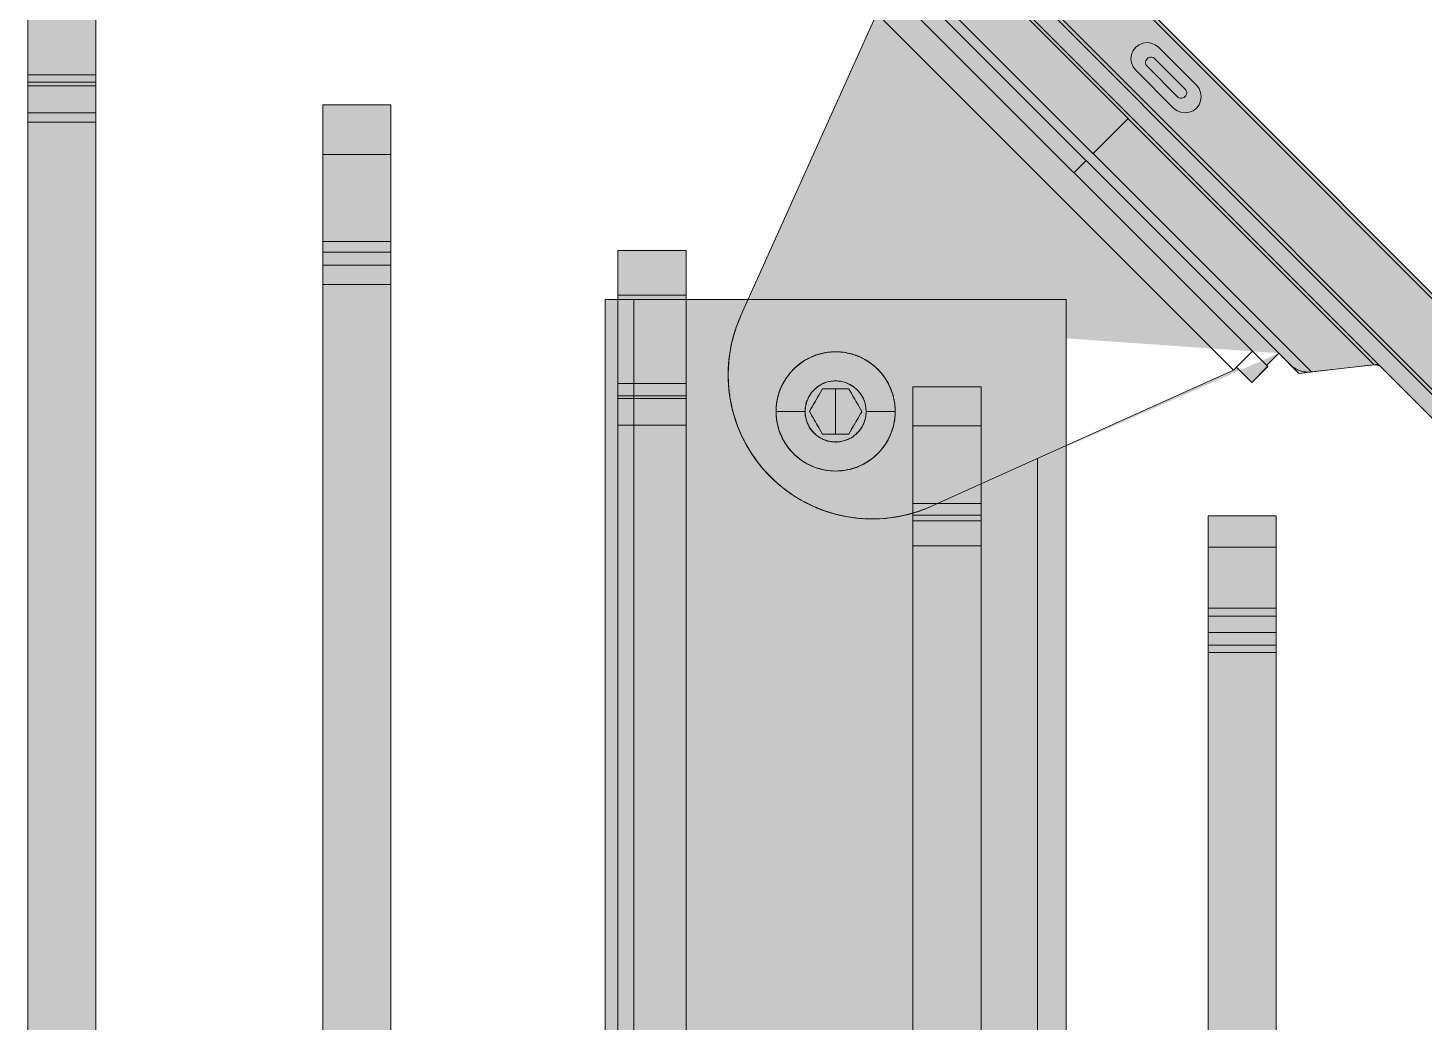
# Model space of a CAD drawing. Header units: centimetres. Extents: x 2 to 137806, y -77553 to 10.
# Drawn here: x 137427.8 to 137550.9, y -76434.2 to -76346.7 of the extents above; entities that cross this region are included whole.
import ezdxf

# ---------------------------------------------------------------- set-up
doc = ezdxf.new("R2010")
doc.units = ezdxf.units.CM
doc.header["$LTSCALE"] = 40
doc.header["$MEASUREMENT"] = 0
doc.layers.add('PDF4_Geometry', color=7, linetype='Continuous')
doc.layers.add('PDF4_Solid Fills', color=7, linetype='Continuous', true_color=0xffffff)

msp = doc.modelspace()

# ---------------------------------------------------------------- hatches: boundary and pattern name
at = {"layer": 'PDF4_Solid Fills', "true_color": 0x282828}
h = msp.add_hatch(color=250, dxfattribs=at)
h.paths.add_polyline_path([(137538.05, -76375.32), (137536.97, -76376.4), (137537.07, -76376.5), (137535.66, -76377.89), (137534.32, -76376.55), (137534.05, -76376.82), (137507.44, -76388.79)], flags=0)
h.paths.add_polyline_path([(137503.75, -76389.82, 0.075686), (137507.44, -76388.79)], flags=0)
h.paths.add_polyline_path([(137499.93, -76389.71, 0.075645), (137503.75, -76389.82)], flags=0)
h.paths.add_polyline_path([(137496.32, -76388.46, 0.075659), (137499.93, -76389.71)], flags=0)
h.paths.add_polyline_path([(137493.24, -76386.19, 0.07569), (137496.32, -76388.46)], flags=0)
h.paths.add_polyline_path([(137490.98, -76383.12, 0.075666), (137493.24, -76386.19)], flags=0)
h.paths.add_polyline_path([(137489.73, -76379.5, 0.075654), (137490.98, -76383.12)], flags=0)
h.paths.add_polyline_path([(137489.62, -76375.68, 0.075664), (137489.73, -76379.5)], flags=0)
h.paths.add_polyline_path([(137490.64, -76372, 0.075661), (137489.62, -76375.68)], flags=0)
h.paths.add_polyline_path([(137490.64, -76372), (137502.62, -76345.39), (137502.89, -76345.12), (137501.55, -76343.78), (137502.95, -76342.37), (137503.03, -76342.46), (137504.11, -76341.38), (137502.34, -76339.61), (137503.15, -76332.63), (137482.59, -76312.07), (137483.66, -76311.01), (137446.75, -76274.09), (137446.9, -76273.79), (137450.89, -76269.79), (137451.19, -76269.65), (137609.81, -76428.35), (137609.67, -76428.65), (137608.66, -76429.65), (137608.99, -76429.98), (137606.99, -76431.98), (137606.66, -76431.65), (137605.67, -76432.64), (137605.37, -76432.78), (137568.41, -76395.8), (137567.37, -76396.84), (137546.81, -76376.29), (137539.82, -76377.1), (137538.05, -76375.32)], flags=0)
h.paths.add_polyline_path([(137534.32, -76376.55), (137535.72, -76375.15), (137535.72, -76375.15)], flags=0)

# ---------------------------------------------------------------- linework, layer by layer
at = {"layer": 'PDF4_Geometry', "color": 252, "lineweight": 5, "true_color": 0x888888}
for points in [[(137606.66, -76431.65), (137605.67, -76432.64), (137446.9, -76273.79), (137450.89, -76269.79), (137609.67, -76428.65), (137608.66, -76429.65)], [(137609.67, -76428.65), (137609.81, -76428.35), (137451.19, -76269.65), (137450.89, -76269.79)], [(137451.19, -76269.65), (137609.81, -76428.35)], [(137446.9, -76273.79), (137446.75, -76274.09), (137605.37, -76432.78)], [(137483.66, -76311.01), (137482.59, -76312.07), (137567.37, -76396.84), (137568.41, -76395.8)], [(137502.47, -76338.52), (137540.92, -76376.97), (137546.44, -76376.33), (137503.11, -76332.99)], [(137540.92, -76376.97), (137540.82, -76376.98), (137540.73, -76376.98), (137540.63, -76376.98), (137540.53, -76376.98), (137540.43, -76376.97), (137540.33, -76376.96), (137540.24, -76376.95), (137540.14, -76376.93), (137540.05, -76376.9), (137539.95, -76376.87), (137539.86, -76376.84), (137539.77, -76376.81), (137539.68, -76376.76), (137539.59, -76376.72), (137539.51, -76376.67), (137539.42, -76376.62), (137539.34, -76376.57), (137539.26, -76376.51), (137539.19, -76376.45), (137539.11, -76376.38), (137539.04, -76376.32), (137503.12, -76340.4)], [(137502.94, -76342.37), (137537.07, -76376.5)], [(137527.45, -76348.38), (137527.16, -76348.15), (137526.81, -76348.01), (137526.45, -76347.96), (137526.08, -76348.01), (137525.74, -76348.15), (137525.44, -76348.38), (137525.21, -76348.67), (137525.07, -76349.01), (137525.02, -76349.38), (137525.07, -76349.75), (137525.21, -76350.09), (137525.44, -76350.39), (137528.78, -76353.73), (137529.08, -76353.96), (137529.42, -76354.1), (137529.79, -76354.15), (137530.16, -76354.1), (137530.5, -76353.96), (137530.79, -76353.73), (137531.02, -76353.44), (137531.16, -76353.09), (137531.21, -76352.72), (137531.16, -76352.36), (137531.02, -76352.01), (137530.79, -76351.72), (137527.45, -76348.38)], [(137529.86, -76352.64), (137529.79, -76352.72), (137529.7, -76352.79), (137529.6, -76352.84), (137529.5, -76352.86), (137529.39, -76352.86), (137529.28, -76352.84), (137529.18, -76352.79), (137526.38, -76349.98), (137526.33, -76349.89), (137526.31, -76349.78), (137526.31, -76349.67), (137526.33, -76349.56)], [(137526.63, -76349.27), (137526.53, -76349.31), (137526.45, -76349.38), (137526.38, -76349.47), (137526.33, -76349.56)], [(137526.45, -76349.38), (137526.53, -76349.31)], [(137529.85, -76352.12), (137527.05, -76349.31), (137526.95, -76349.27), (137526.85, -76349.24), (137526.74, -76349.24), (137526.63, -76349.27)], [(137529.9, -76352.22), (137529.85, -76352.12)], [(137529.93, -76352.32), (137529.93, -76352.43), (137529.9, -76352.54), (137529.86, -76352.64)], [(137529.93, -76352.33), (137529.9, -76352.22)], [(137521.69, -76357.74), (137524.78, -76354.66)], [(137520, -76359.43), (137521.08, -76358.36)], [(137491.28, -76370.58), (137481.21, -76370.58), (137478.67, -76370.58), (137478.67, -76488.05)], [(137479.05, -76370.58), (137479, -76370.58)], [(137479.61, -76370.58), (137479.59, -76370.58)], [(137480.57, -76370.58), (137480.56, -76370.58)], [(137481, -76370.58), (137480.99, -76370.58)], [(137481.1, -76370.58), (137481.1, -76370.58)], [(137481.21, -76488.05), (137481.21, -76370.58)], [(137534.05, -76376.82), (137507.44, -76388.79), (137507.27, -76388.87), (137506.78, -76389.07), (137506.29, -76389.25), (137505.79, -76389.4), (137505.29, -76389.54), (137504.78, -76389.65), (137504.26, -76389.75), (137503.75, -76389.82), (137503.22, -76389.87), (137502.69, -76389.9), (137502.17, -76389.91), (137501.65, -76389.9), (137501.13, -76389.87), (137500.61, -76389.81), (137500.08, -76389.73), (137499.56, -76389.63), (137499.04, -76389.51), (137498.54, -76389.37), (137498.04, -76389.21), (137497.56, -76389.03), (137497.07, -76388.82), (137496.59, -76388.59), (137496.1, -76388.34), (137495.64, -76388.07), (137495.2, -76387.79), (137494.77, -76387.49), (137494.35, -76387.18), (137493.95, -76386.85), (137493.55, -76386.49), (137493.17, -76386.12), (137492.81, -76385.73), (137492.46, -76385.34), (137492.14, -76384.93), (137491.83, -76384.51), (137491.54, -76384.08), (137491.26, -76383.63), (137491.01, -76383.18), (137490.77, -76382.7), (137490.56, -76382.23), (137490.36, -76381.74), (137490.18, -76381.25), (137490.03, -76380.75), (137489.89, -76380.25), (137489.78, -76379.73), (137489.68, -76379.2), (137489.61, -76378.68), (137489.56, -76378.16), (137489.53, -76377.64), (137489.52, -76377.12), (137489.54, -76376.59), (137489.58, -76376.06), (137489.64, -76375.51), (137489.72, -76374.98), (137489.82, -76374.47), (137489.95, -76373.96), (137490.09, -76373.46), (137490.26, -76372.96), (137490.45, -76372.47), (137490.64, -76372), (137490.57, -76372.17), (137490.51, -76372.31)], [(137490.23, -76373.05), (137490.19, -76373.15), (137490.14, -76373.32)], [(137490.41, -76372.56), (137490.37, -76372.66), (137490.31, -76372.82)], [(137489.93, -76374.04), (137489.9, -76374.15), (137489.86, -76374.34)], [(137490.07, -76373.54), (137490.03, -76373.65), (137489.99, -76373.83)], [(137489.63, -76375.59), (137489.62, -76375.69), (137489.6, -76375.88)], [(137489.71, -76375.07), (137489.69, -76375.18), (137489.66, -76375.36)], [(137489.81, -76374.55), (137489.78, -76374.66), (137489.75, -76374.85)], [(137496.07, -76376.08), (137496.06, -76376.09), (137496.35, -76375.91), (137496.59, -76375.78), (137496.65, -76375.75), (137496.97, -76375.6), (137497.16, -76375.53), (137497.29, -76375.48), (137497.62, -76375.38), (137497.76, -76375.34), (137497.72, -76375.36)], [(137496.62, -76375.77), (137496.59, -76375.78), (137496.55, -76375.8)], [(137496.94, -76375.61), (137496.87, -76375.64), (137496.67, -76375.74), (137496.64, -76375.75)], [(137497.06, -76375.57), (137496.98, -76375.6), (137496.77, -76375.69), (137496.68, -76375.73)], [(137497.12, -76375.54), (137497.08, -76375.56), (137497.02, -76375.58)], [(137497.2, -76375.51), (137497.16, -76375.53), (137497.11, -76375.55)], [(137497.22, -76375.5), (137497.2, -76375.51), (137497.18, -76375.52)], [(137498.37, -76375.23), (137498.32, -76375.24), (137498.11, -76375.27), (137497.9, -76375.31), (137497.69, -76375.36), (137497.48, -76375.42), (137497.27, -76375.49), (137497.22, -76375.5)], [(137497.62, -76375.38), (137497.29, -76375.49)], [(137497.66, -76375.37), (137497.63, -76375.38), (137497.41, -76375.44), (137497.32, -76375.47)], [(137497.82, -76375.33), (137497.76, -76375.34), (137497.96, -76375.3), (137498.3, -76375.24), (137498.38, -76375.23), (137498.35, -76375.24)], [(137497.91, -76375.31), (137497.86, -76375.32), (137497.81, -76375.33)], [(137498.32, -76375.24), (137498.31, -76375.24), (137498.08, -76375.28), (137497.99, -76375.29)], [(137498.65, -76375.22), (137498.99, -76375.2), (137498.65, -76375.21), (137498.38, -76375.23), (137498.44, -76375.23)], [(137498.63, -76375.21), (137498.53, -76375.22), (137498.39, -76375.23)], [(137498.61, -76375.21), (137498.53, -76375.22), (137498.44, -76375.23)], [(137499.28, -76375.21), (137499.22, -76375.2), (137498.99, -76375.2), (137498.96, -76375.2), (137498.75, -76375.2), (137498.67, -76375.21)], [(137499.28, -76375.21), (137499.2, -76375.2), (137498.99, -76375.2), (137498.76, -76375.2), (137498.68, -76375.21)], [(137498.98, -76375.2), (137498.99, -76375.2), (137499.31, -76375.21)], [(137499.83, -76375.27), (137499.89, -76375.27), (137499.68, -76375.24), (137499.33, -76375.21), (137499.31, -76375.21), (137499.32, -76375.21)], [(137500.35, -76375.38), (137500.27, -76375.35), (137500.06, -76375.31), (137499.85, -76375.27), (137499.64, -76375.24), (137499.42, -76375.21), (137499.35, -76375.21)], [(137499.68, -76375.24), (137499.67, -76375.24), (137499.44, -76375.22), (137499.36, -76375.21)], [(137499.89, -76375.27), (137499.89, -76375.27), (137499.68, -76375.24)], [(137499.94, -76375.28), (137499.89, -76375.27), (137500.02, -76375.3), (137500.36, -76375.38), (137500.47, -76375.41), (137500.43, -76375.4)], [(137500.36, -76375.38), (137500.33, -76375.37), (137500.11, -76375.32), (137500.05, -76375.3)], [(137500.52, -76375.43), (137500.47, -76375.41), (137500.69, -76375.48), (137501.02, -76375.6), (137501.03, -76375.61), (137501.02, -76375.6)], [(137500.99, -76375.59), (137500.89, -76375.55), (137500.69, -76375.48), (137500.48, -76375.41), (137500.47, -76375.41)], [(137500.63, -76375.46), (137500.55, -76375.43), (137500.5, -76375.42)], [(137501.01, -76375.6), (137500.97, -76375.59), (137500.76, -76375.5), (137500.71, -76375.49)], [(137501.51, -76375.85), (137501.57, -76375.87), (137501.33, -76375.75), (137501.03, -76375.61), (137501.05, -76375.62)], [(137502.46, -76376.5), (137502.38, -76376.44), (137502.22, -76376.3), (137502.05, -76376.17), (137501.87, -76376.05), (137501.69, -76375.94), (137501.5, -76375.83), (137501.31, -76375.73), (137501.1, -76375.64), (137501.05, -76375.62)], [(137501.3, -76375.73), (137501.18, -76375.68), (137501.07, -76375.62)], [(137501.52, -76375.85), (137501.39, -76375.77), (137501.35, -76375.75)], [(137538.05, -76375.32), (137536.97, -76376.4)], [(137489.54, -76376.68), (137489.53, -76376.74), (137489.53, -76376.91)], [(137489.57, -76376.15), (137489.56, -76376.22), (137489.55, -76376.39)], [(137494.18, -76378.36), (137494.15, -76378.41), (137494.26, -76378.17), (137494.42, -76377.87), (137494.42, -76377.86), (137494.6, -76377.57), (137494.74, -76377.36), (137494.8, -76377.28), (137495.02, -76377.01), (137495.13, -76376.89), (137495.1, -76376.93)], [(137495.12, -76376.9), (137495.12, -76376.91), (137495.08, -76376.94)], [(137495.12, -76376.9), (137495.12, -76376.9), (137495.1, -76376.92)], [(137495.17, -76376.85), (137495.13, -76376.89), (137495.25, -76376.76), (137495.51, -76376.52), (137495.57, -76376.47), (137495.55, -76376.49)], [(137495.5, -76376.53), (137495.43, -76376.59), (137495.27, -76376.74), (137495.25, -76376.76)], [(137495.49, -76376.54), (137495.44, -76376.58), (137495.28, -76376.73), (137495.26, -76376.75)], [(137496.57, -76375.79), (137496.48, -76375.84), (137496.29, -76375.94), (137496.11, -76376.06), (137495.94, -76376.18), (137495.76, -76376.3), (137495.6, -76376.44), (137495.57, -76376.47)], [(137495.61, -76376.43), (137495.57, -76376.47), (137495.77, -76376.3), (137496.05, -76376.1), (137496.06, -76376.09), (137496.05, -76376.1)], [(137495.74, -76376.32), (137495.62, -76376.42), (137495.59, -76376.45)], [(137496.03, -76376.11), (137495.98, -76376.15), (137495.8, -76376.28), (137495.78, -76376.3)], [(137496.58, -76375.78), (137496.57, -76375.79), (137496.37, -76375.9), (137496.17, -76376.02), (137496.09, -76376.07)], [(137502.12, -76376.23), (137502.08, -76376.2), (137501.93, -76376.1), (137501.64, -76375.91), (137501.57, -76375.87), (137501.59, -76375.89)], [(137501.59, -76375.89), (137501.58, -76375.88), (137501.58, -76375.88)], [(137501.91, -76376.08), (137501.78, -76376), (137501.66, -76375.93)], [(137502.01, -76376.15), (137501.97, -76376.12), (137501.94, -76376.1)], [(137502.03, -76376.17), (137502.08, -76376.2), (137502.21, -76376.3), (137502.48, -76376.52), (137502.55, -76376.58), (137502.52, -76376.56)], [(137502.18, -76376.28), (137502.15, -76376.25), (137502.12, -76376.23)], [(137502.51, -76376.55), (137502.5, -76376.54), (137502.33, -76376.39), (137502.24, -76376.32)], [(137502.59, -76376.63), (137502.55, -76376.58), (137502.73, -76376.76), (137502.96, -76377.01), (137502.97, -76377.02), (137502.97, -76377.02)], [(137502.55, -76376.58), (137502.55, -76376.58), (137502.71, -76376.74), (137502.86, -76376.9), (137502.97, -76377.02)], [(137502.71, -76376.74), (137502.66, -76376.69), (137502.59, -76376.63)], [(137502.75, -76376.78), (137502.82, -76376.86), (137502.97, -76377.02), (137503.12, -76377.2), (137503.16, -76377.26)], [(137534.32, -76376.55), (137535.66, -76377.89)], [(137537.06, -76376.49), (137535.66, -76377.89)], [(137547.07, -76376.55), (137547.05, -76376.53), (137547.02, -76376.5), (137547, -76376.48), (137546.97, -76376.46), (137546.94, -76376.45), (137546.92, -76376.43), (137546.89, -76376.41), (137546.86, -76376.4), (137546.83, -76376.39), (137546.8, -76376.37), (137546.77, -76376.36), (137546.74, -76376.35), (137546.7, -76376.35), (137546.67, -76376.34), (137546.64, -76376.33), (137546.61, -76376.33), (137546.57, -76376.33), (137546.54, -76376.33), (137546.51, -76376.33), (137546.48, -76376.33), (137546.44, -76376.33)], [(137489.53, -76377.19), (137489.52, -76377.26), (137489.53, -76377.45)], [(137489.53, -76377.71), (137489.54, -76377.78), (137489.55, -76377.98)], [(137489.57, -76378.22), (137489.57, -76378.31), (137489.59, -76378.51)], [(137495.01, -76377.03), (137494.97, -76377.07), (137494.83, -76377.24), (137494.71, -76377.41), (137494.59, -76377.59), (137494.48, -76377.77), (137494.37, -76377.95), (137494.27, -76378.15), (137494.18, -76378.35), (137494.16, -76378.39)], [(137494.25, -76378.19), (137494.23, -76378.23), (137494.18, -76378.36)], [(137494.4, -76377.91), (137494.33, -76378.02), (137494.28, -76378.14)], [(137494.42, -76377.87), (137494.42, -76377.87), (137494.41, -76377.89)], [(137494.41, -76377.89), (137494.41, -76377.89)], [(137494.59, -76377.58), (137494.56, -76377.63), (137494.45, -76377.82), (137494.43, -76377.85)], [(137494.5, -76380.45), (137494.82, -76380.45), (137495.39, -76380.45), (137495.57, -76380.45), (137495.8, -76380.45), (137495.99, -76380.45), (137496.3, -76380.45), (137496.34, -76380.01), (137496.45, -76379.57), (137496.63, -76379.16), (137496.88, -76378.79), (137497.17, -76378.47), (137497.52, -76378.2), (137497.89, -76377.99), (137498.29, -76377.85), (137498.7, -76377.77), (137498.99, -76377.76), (137499.43, -76377.79), (137499.87, -76377.9), (137500.28, -76378.09), (137500.65, -76378.33), (137500.97, -76378.63), (137501.24, -76378.97), (137501.45, -76379.35), (137501.59, -76379.75), (137501.67, -76380.15), (137501.68, -76380.45), (137501.68, -76380.56), (137501.67, -76380.67), (137501.66, -76380.78), (137501.65, -76380.89), (137501.63, -76380.99), (137501.6, -76381.1), (137501.58, -76381.2), (137501.54, -76381.3), (137501.51, -76381.4), (137501.47, -76381.5), (137501.42, -76381.61), (137501.36, -76381.72), (137501.31, -76381.82), (137501.25, -76381.91), (137501.19, -76382), (137501.13, -76382.09), (137501.06, -76382.17), (137501, -76382.24), (137500.93, -76382.31), (137500.85, -76382.39), (137500.76, -76382.47), (137500.67, -76382.55), (137500.58, -76382.61), (137500.5, -76382.68), (137500.41, -76382.73), (137500.32, -76382.79), (137500.23, -76382.84), (137500.14, -76382.88), (137500.03, -76382.93), (137499.92, -76382.97), (137499.81, -76383.01), (137499.7, -76383.04), (137499.6, -76383.07), (137499.49, -76383.09), (137499.39, -76383.11), (137499.29, -76383.12), (137499.18, -76383.13), (137499.08, -76383.14), (137498.97, -76383.14), (137498.84, -76383.13), (137498.73, -76383.12), (137498.61, -76383.11), (137498.5, -76383.09), (137498.4, -76383.07), (137498.3, -76383.05), (137498.2, -76383.02), (137498.1, -76382.99), (137498.01, -76382.95), (137497.91, -76382.91), (137497.8, -76382.86), (137497.7, -76382.8), (137497.6, -76382.75), (137497.51, -76382.69), (137497.42, -76382.63), (137497.33, -76382.57), (137497.25, -76382.5), (137497.18, -76382.43), (137497.11, -76382.37), (137497.02, -76382.28), (137496.94, -76382.18), (137496.86, -76382.09), (137496.79, -76382), (137496.73, -76381.91), (137496.67, -76381.82), (137496.62, -76381.72), (137496.57, -76381.63), (137496.53, -76381.53), (137496.48, -76381.44), (137496.45, -76381.34), (137496.42, -76381.24), (137496.39, -76381.14), (137496.36, -76381.03), (137496.34, -76380.92), (137496.32, -76380.81), (137496.31, -76380.69), (137496.3, -76380.57), (137496.3, -76380.45), (137496.3, -76380.33), (137496.31, -76380.22), (137496.32, -76380.11), (137496.34, -76380), (137496.36, -76379.9), (137496.38, -76379.79), (137496.41, -76379.69), (137496.44, -76379.58), (137496.48, -76379.48), (137496.53, -76379.37), (137496.58, -76379.26), (137496.63, -76379.16), (137496.69, -76379.06), (137496.74, -76378.97), (137496.8, -76378.88), (137496.87, -76378.79), (137496.94, -76378.71), (137497.01, -76378.63), (137497.08, -76378.56), (137497.17, -76378.47), (137497.26, -76378.39), (137497.35, -76378.31), (137497.44, -76378.25), (137497.53, -76378.18), (137497.62, -76378.13), (137497.71, -76378.07), (137497.81, -76378.02), (137497.9, -76377.98), (137497.99, -76377.94), (137498.09, -76377.9), (137498.19, -76377.87), (137498.29, -76377.84), (137498.4, -76377.82), (137498.51, -76377.8), (137498.62, -76377.78), (137498.74, -76377.77), (137498.87, -76377.76), (137498.99, -76377.76), (137499.11, -76377.76), (137499.23, -76377.77), (137499.33, -76377.78), (137499.44, -76377.79), (137499.55, -76377.81), (137499.65, -76377.84), (137499.76, -76377.87), (137499.86, -76377.9), (137499.96, -76377.94), (137500.07, -76377.98), (137500.18, -76378.03), (137500.28, -76378.08), (137500.37, -76378.14), (137500.47, -76378.2), (137500.56, -76378.26), (137500.64, -76378.32), (137500.73, -76378.39), (137500.81, -76378.46), (137500.88, -76378.53), (137500.97, -76378.62), (137501.05, -76378.71), (137501.12, -76378.8), (137501.19, -76378.89), (137501.25, -76378.98), (137501.31, -76379.08), (137501.36, -76379.17), (137501.41, -76379.26), (137501.46, -76379.35), (137501.5, -76379.45), (137501.53, -76379.55), (137501.57, -76379.65), (137501.6, -76379.75), (137501.62, -76379.86), (137501.64, -76379.96), (137501.66, -76380.08), (137501.67, -76380.2), (137501.68, -76380.32), (137501.68, -76380.45), (137501.65, -76380.88), (137501.53, -76381.32), (137501.35, -76381.74), (137501.11, -76382.11), (137500.81, -76382.43), (137500.47, -76382.7), (137500.09, -76382.9), (137499.69, -76383.04), (137499.28, -76383.12), (137498.85, -76383.13), (137498.41, -76383.07), (137497.98, -76382.94), (137497.58, -76382.73), (137497.22, -76382.47), (137496.92, -76382.16), (137496.67, -76381.8), (137496.48, -76381.42), (137496.36, -76381.01), (137496.31, -76380.6), (137496.3, -76380.45)], [(137494.72, -76377.4), (137494.69, -76377.44), (137494.62, -76377.54)], [(137494.77, -76377.33), (137494.74, -76377.36), (137494.71, -76377.41)], [(137495.01, -76377.03), (137494.97, -76377.07), (137494.83, -76377.25), (137494.81, -76377.27)], [(137503.89, -76378.57), (137503.91, -76378.62), (137503.86, -76378.49), (137503.72, -76378.17), (137503.66, -76378.05), (137503.56, -76377.86), (137503.38, -76377.57), (137503.35, -76377.51), (137503.18, -76377.28), (137502.97, -76377.02), (137502.99, -76377.04)], [(137502.98, -76377.03), (137503, -76377.06), (137503.14, -76377.23), (137503.27, -76377.4), (137503.39, -76377.58), (137503.5, -76377.76), (137503.61, -76377.94), (137503.64, -76378.01)], [(137503.2, -76377.31), (137503.25, -76377.38), (137503.31, -76377.47)], [(137503.31, -76377.47), (137503.35, -76377.51), (137503.36, -76377.53)], [(137503.37, -76377.55), (137503.38, -76377.56), (137503.5, -76377.76), (137503.54, -76377.84)], [(137503.57, -76377.89), (137503.61, -76377.95), (137503.64, -76378)], [(137503.63, -76378), (137503.66, -76378.05), (137503.68, -76378.09)], [(137503.69, -76378.1), (137503.71, -76378.14), (137503.8, -76378.34), (137503.85, -76378.46)], [(137503.7, -76378.13), (137503.71, -76378.15), (137503.81, -76378.36), (137503.85, -76378.46)], [(137489.62, -76378.74), (137489.63, -76378.83), (137489.66, -76379.03)], [(137489.69, -76379.27), (137489.71, -76379.36), (137489.74, -76379.54)], [(137493.76, -76380.08), (137493.75, -76380.13), (137493.78, -76379.83), (137493.82, -76379.55), (137493.83, -76379.49), (137493.91, -76379.14), (137493.95, -76378.97), (137494, -76378.81), (137494.12, -76378.49), (137494.15, -76378.41), (137494.14, -76378.44)], [(137494, -76378.84), (137493.96, -76378.96), (137493.9, -76379.17), (137493.85, -76379.38), (137493.81, -76379.59), (137493.78, -76379.8), (137493.76, -76380.02), (137493.75, -76380.1)], [(137493.9, -76379.18), (137493.87, -76379.31), (137493.84, -76379.46)], [(137493.93, -76379.04), (137493.92, -76379.09), (137493.91, -76379.13)], [(137493.97, -76378.92), (137493.95, -76378.97), (137493.94, -76379.03)], [(137494, -76378.83), (137493.98, -76378.87), (137493.97, -76378.91)], [(137494.12, -76378.5), (137494.1, -76378.55), (137494.02, -76378.76), (137494.01, -76378.8)], [(137494.11, -76378.51), (137494.06, -76378.65), (137494.01, -76378.79)], [(137494.14, -76378.43), (137494.14, -76378.44), (137494.13, -76378.47)], [(137497.31, -76379.36), (137497.41, -76379.19), (137497.51, -76379.02), (137497.61, -76378.84)], [(137497.72, -76378.65), (137497.84, -76378.45), (137497.97, -76378.45), (137498.19, -76378.45), (137498.4, -76378.45), (137498.6, -76378.45), (137498.8, -76378.45), (137498.99, -76378.45)], [(137498.99, -76382.45), (137498.99, -76378.45), (137499.09, -76378.45), (137499.29, -76378.45), (137499.49, -76378.45), (137499.69, -76378.45), (137499.91, -76378.45), (137500.15, -76378.45), (137500.16, -76378.47), (137500.27, -76378.66), (137500.38, -76378.85), (137500.48, -76379.03), (137500.58, -76379.2), (137500.68, -76379.37)], [(137503.87, -76378.5), (137503.89, -76378.55), (137503.9, -76378.58)], [(137503.88, -76378.54), (137503.89, -76378.57), (137503.9, -76378.59)], [(137504.1, -76379.27), (137504.1, -76379.22), (137504.08, -76379.14), (137503.98, -76378.81), (137503.91, -76378.62), (137503.93, -76378.67)], [(137503.93, -76378.66), (137503.96, -76378.76), (137504.03, -76378.97), (137504.09, -76379.18), (137504.13, -76379.38), (137504.17, -76379.59), (137504.2, -76379.81), (137504.22, -76380.02), (137504.23, -76380.15)], [(137503.94, -76378.7), (137503.97, -76378.78), (137504.04, -76379), (137504.07, -76379.11)], [(137504.2, -76379.83), (137504.21, -76379.84), (137504.2, -76379.83), (137504.15, -76379.49), (137504.1, -76379.22), (137504.09, -76379.19)], [(137504.15, -76379.47), (137504.14, -76379.44), (137504.1, -76379.22)], [(137489.79, -76379.81), (137489.81, -76379.88), (137489.85, -76380.05)], [(137489.91, -76380.33), (137489.93, -76380.39), (137489.97, -76380.55)], [(137493.75, -76380.19), (137493.74, -76380.45), (137493.75, -76380.17), (137493.75, -76380.13), (137493.75, -76380.16)], [(137493.75, -76380.18), (137493.75, -76380.24), (137493.74, -76380.46), (137493.75, -76380.68), (137493.75, -76380.71)], [(137493.75, -76380.19), (137493.75, -76380.22), (137493.74, -76380.45), (137493.75, -76380.68), (137493.75, -76380.71)], [(137493.75, -76380.24), (137493.74, -76380.45), (137493.74, -76380.48)], [(137493.86, -76380.45), (137493.8, -76380.45), (137493.77, -76380.45), (137493.74, -76380.45)], [(137493.75, -76380.55), (137493.74, -76380.45), (137493.75, -76380.72), (137493.78, -76381.06), (137493.78, -76381.04)], [(137493.78, -76379.86), (137493.76, -76379.99), (137493.76, -76380.08)], [(137493.83, -76379.5), (137493.82, -76379.53), (137493.79, -76379.76), (137493.78, -76379.81)], [(137493.82, -76379.52), (137493.82, -76379.55), (137493.81, -76379.6)], [(137494.5, -76380.45), (137494.23, -76380.45), (137493.86, -76380.45)], [(137496.6, -76379.89), (137496.6, -76379.89)], [(137496.8, -76380.65), (137496.68, -76380.45), (137496.7, -76380.42), (137496.81, -76380.23), (137496.92, -76380.04), (137497.02, -76379.86), (137497.12, -76379.69), (137497.21, -76379.53)], [(137500.77, -76379.53), (137500.87, -76379.7), (137500.97, -76379.87), (137501.07, -76380.05)], [(137501.18, -76380.24), (137501.3, -76380.45), (137501.29, -76380.47), (137501.18, -76380.66), (137501.07, -76380.85), (137500.97, -76381.03), (137500.87, -76381.2), (137500.77, -76381.37)], [(137501.37, -76380.24), (137501.37, -76380.24)], [(137501.38, -76379.89), (137501.38, -76379.89)], [(137501.44, -76380.24), (137501.44, -76380.25)], [(137503.49, -76380.45), (137502.59, -76380.45), (137502, -76380.45), (137501.68, -76380.45)], [(137504.24, -76380.41), (137504.24, -76380.45), (137503.97, -76380.45), (137503.76, -76380.45), (137503.49, -76380.45)], [(137504.16, -76379.52), (137504.18, -76379.66), (137504.2, -76379.79)], [(137504.23, -76380.34), (137504.24, -76380.45), (137504.23, -76380.17), (137504.21, -76379.84), (137504.21, -76379.86)], [(137504.21, -76379.85), (137504.21, -76379.88), (137504.23, -76380.11), (137504.23, -76380.16)], [(137504.23, -76380.19), (137504.24, -76380.33), (137504.24, -76380.43)], [(137504.23, -76380.19), (137504.24, -76380.24), (137504.24, -76380.4)], [(137504.23, -76380.74), (137504.23, -76380.76), (137504.23, -76380.72), (137504.24, -76380.45), (137504.23, -76380.7)], [(137504.24, -76380.46), (137504.24, -76380.47), (137504.24, -76380.69), (137504.23, -76380.73)], [(137504.24, -76380.56), (137504.23, -76380.69)], [(137504.24, -76380.49), (137504.24, -76380.56), (137504.24, -76380.45), (137504.24, -76380.33)], [(137504.24, -76380.45), (137504.24, -76380.65)], [(137490.05, -76380.83), (137490.07, -76380.9), (137490.12, -76381.06)], [(137490.21, -76381.32), (137490.23, -76381.39), (137490.3, -76381.57)], [(137490.38, -76381.81), (137490.41, -76381.88), (137490.49, -76382.07)], [(137493.75, -76380.72), (137493.76, -76380.9), (137493.78, -76381.04)], [(137493.75, -76380.75), (137493.76, -76380.9), (137493.77, -76381.01)], [(137493.78, -76381.06), (137493.78, -76381.12), (137493.82, -76381.33), (137493.86, -76381.54), (137493.9, -76381.75), (137493.96, -76381.95), (137494.03, -76382.16), (137494.06, -76382.23)], [(137493.88, -76381.63), (137493.89, -76381.68), (137493.83, -76381.41), (137493.78, -76381.07), (137493.78, -76381.06), (137493.78, -76381.06)], [(137493.78, -76381.09), (137493.79, -76381.13), (137493.82, -76381.36), (137493.83, -76381.39)], [(137493.84, -76381.43), (137493.87, -76381.58), (137493.88, -76381.64)], [(137493.9, -76381.7), (137493.89, -76381.68), (137493.91, -76381.75), (137494, -76382.08), (137494.07, -76382.28), (137494.12, -76382.41), (137494.26, -76382.72), (137494.32, -76382.85), (137494.42, -76383.03), (137494.6, -76383.33), (137494.64, -76383.38), (137494.8, -76383.61), (137495.01, -76383.87), (137495, -76383.85)], [(137493.91, -76381.76), (137493.92, -76381.81), (137493.98, -76382.02), (137494, -76382.06)], [(137496.56, -76380.81), (137496.56, -76380.81)], [(137496.57, -76380.87), (137496.57, -76380.87)], [(137497.21, -76381.36), (137497.11, -76381.19), (137497.01, -76381.02), (137496.91, -76380.84)], [(137500.26, -76382.24), (137500.15, -76382.45), (137500.02, -76382.45), (137499.79, -76382.45), (137499.58, -76382.45), (137499.38, -76382.45), (137499.19, -76382.45), (137498.99, -76382.45), (137498.89, -76382.45), (137498.7, -76382.45), (137498.5, -76382.45), (137498.29, -76382.45), (137498.07, -76382.45), (137497.84, -76382.45), (137497.82, -76382.42), (137497.71, -76382.23), (137497.6, -76382.04), (137497.5, -76381.86), (137497.4, -76381.69), (137497.31, -76381.53)], [(137500.67, -76381.53), (137500.58, -76381.7), (137500.48, -76381.87), (137500.37, -76382.05)], [(137501.43, -76380.79), (137501.43, -76380.79)], [(137503.84, -76382.45), (137503.83, -76382.48), (137503.86, -76382.41), (137503.98, -76382.08), (137504.03, -76381.92), (137504.08, -76381.75), (137504.15, -76381.41), (137504.16, -76381.35), (137504.2, -76381.07), (137504.23, -76380.76), (137504.23, -76380.82)], [(137504.23, -76380.79), (137504.22, -76380.91), (137504.2, -76381.12), (137504.17, -76381.33), (137504.13, -76381.54), (137504.08, -76381.75), (137504.02, -76381.96), (137503.99, -76382.06)], [(137504.04, -76381.87), (137504.03, -76381.92), (137504.01, -76381.97)], [(137504.05, -76381.85), (137504.04, -76381.9), (137504.03, -76381.91)], [(137504.15, -76381.42), (137504.14, -76381.46), (137504.1, -76381.68), (137504.08, -76381.73)], [(137504.17, -76381.29), (137504.16, -76381.35), (137504.16, -76381.37)], [(137504.2, -76381.1), (137504.18, -76381.23), (137504.17, -76381.3)], [(137504.23, -76380.77), (137504.23, -76380.78), (137504.21, -76381.01), (137504.21, -76381.05)], [(137490.58, -76382.29), (137490.62, -76382.36), (137490.7, -76382.55)], [(137490.81, -76382.77), (137490.85, -76382.85), (137490.93, -76383.01)], [(137494.01, -76382.11), (137494.06, -76382.24), (137494.06, -76382.26)], [(137494.05, -76382.22), (137494.07, -76382.28), (137494.09, -76382.32)], [(137494.09, -76382.32), (137494.1, -76382.36), (137494.12, -76382.39)], [(137494.13, -76382.4), (137494.27, -76382.72)], [(137494.13, -76382.42), (137494.14, -76382.46), (137494.23, -76382.66), (137494.25, -76382.71)], [(137494.13, -76382.43), (137494.19, -76382.56), (137494.28, -76382.76), (137494.3, -76382.81)], [(137494.3, -76382.8), (137494.32, -76382.85), (137494.35, -76382.9)], [(137494.33, -76382.86), (137494.33, -76382.87), (137494.41, -76383)], [(137494.34, -76382.88), (137494.38, -76382.96), (137494.49, -76383.14), (137494.6, -76383.32), (137494.72, -76383.5), (137494.85, -76383.67), (137494.98, -76383.84), (137495.13, -76384), (137495.24, -76384.12)], [(137494.43, -76383.04), (137494.45, -76383.07), (137494.56, -76383.27), (137494.59, -76383.31)], [(137497.95, -76382.68), (137497.95, -76382.68)], [(137499.83, -76382.76), (137499.83, -76382.76)], [(137502.89, -76383.96), (137502.85, -76384), (137502.96, -76383.88), (137503.18, -76383.61), (137503.24, -76383.53), (137503.38, -76383.33), (137503.56, -76383.03), (137503.57, -76383.02), (137503.72, -76382.72), (137503.83, -76382.48), (137503.81, -76382.53)], [(137502.96, -76383.88), (137502.99, -76383.85), (137503.13, -76383.68), (137503.25, -76383.51), (137503.38, -76383.34), (137503.49, -76383.16), (137503.6, -76382.97), (137503.7, -76382.78), (137503.79, -76382.58), (137503.81, -76382.52)], [(137503.54, -76383.06), (137503.5, -76383.14), (137503.38, -76383.33), (137503.25, -76383.51), (137503.25, -76383.52)], [(137503.58, -76383), (137503.57, -76383.02), (137503.56, -76383.03)], [(137503.58, -76383), (137503.57, -76383.01)], [(137503.82, -76382.5), (137503.81, -76382.53), (137503.71, -76382.74), (137503.61, -76382.94), (137503.58, -76382.99)], [(137503.97, -76382.1), (137503.95, -76382.17), (137503.87, -76382.37), (137503.86, -76382.41)], [(137503.98, -76382.08), (137503.97, -76382.11), (137503.89, -76382.32), (137503.87, -76382.38)], [(137491.06, -76383.27), (137491.1, -76383.34), (137491.17, -76383.47)], [(137491.32, -76383.72), (137491.37, -76383.8), (137491.44, -76383.92)], [(137507.44, -76388.79), (137506.93, -76389.01), (137506.42, -76389.2), (137505.9, -76389.37), (137505.37, -76389.52), (137504.84, -76389.64), (137504.3, -76389.74), (137503.75, -76389.82), (137503.21, -76389.87), (137502.66, -76389.91), (137502.11, -76389.91), (137501.57, -76389.9), (137501.02, -76389.86), (137500.48, -76389.79), (137499.93, -76389.71), (137499.4, -76389.59), (137498.87, -76389.46), (137498.34, -76389.3), (137497.82, -76389.13), (137497.31, -76388.93), (137496.81, -76388.7), (137496.32, -76388.46), (137495.84, -76388.19), (137495.38, -76387.91), (137494.92, -76387.6), (137494.48, -76387.28), (137494.05, -76386.93), (137493.64, -76386.57), (137493.24, -76386.19), (137492.87, -76385.8), (137492.5, -76385.39), (137492.16, -76384.96), (137491.84, -76384.52), (137491.53, -76384.06)], [(137494.63, -76383.36), (137494.64, -76383.38), (137494.67, -76383.42)], [(137494.66, -76383.41), (137494.69, -76383.46), (137494.79, -76383.59)], [(137494.81, -76383.62), (137494.83, -76383.64), (137494.97, -76383.82), (137495, -76383.85)], [(137495.4, -76384.27), (137495.44, -76384.31), (137495.25, -76384.13), (137495.02, -76383.88), (137495.01, -76383.87), (137495.02, -76383.87)], [(137495.04, -76383.9), (137495.12, -76383.99), (137495.24, -76384.12)], [(137495.26, -76384.14), (137495.29, -76384.16), (137495.4, -76384.28)], [(137495.45, -76384.32), (137495.44, -76384.32), (137495.28, -76384.16), (137495.26, -76384.14)], [(137495.46, -76384.33), (137495.44, -76384.31), (137495.51, -76384.37), (137495.77, -76384.59), (137495.91, -76384.7), (137496.05, -76384.8), (137496.35, -76384.98), (137496.42, -76385.02), (137496.65, -76385.15), (137496.96, -76385.29), (137496.94, -76385.28)], [(137495.46, -76384.33), (137495.45, -76384.32), (137495.44, -76384.32)], [(137502.44, -76384.41), (137502.41, -76384.43), (137502.48, -76384.37), (137502.73, -76384.13), (137502.85, -76384), (137502.81, -76384.04)], [(137502.47, -76384.38), (137502.52, -76384.34), (137502.69, -76384.18), (137502.72, -76384.14)], [(137502.71, -76384.15), (137502.66, -76384.2), (137502.5, -76384.35), (137502.48, -76384.37)], [(137502.84, -76384.02), (137502.82, -76384.04), (137502.78, -76384.08)], [(137502.85, -76384.01), (137502.84, -76384.01), (137502.81, -76384.05)], [(137503.16, -76383.63), (137503.12, -76383.69), (137502.97, -76383.87), (137502.96, -76383.88)], [(137503.27, -76383.48), (137503.24, -76383.53), (137503.22, -76383.56)], [(137519.31, -76383.45), (137519.31, -76488.05)], [(137491.89, -76384.59), (137491.94, -76384.67), (137492.04, -76384.8)], [(137492.2, -76385), (137492.26, -76385.09), (137492.37, -76385.22)], [(137492.52, -76385.41), (137492.59, -76385.49), (137492.71, -76385.62)], [(137495.53, -76384.39), (137495.61, -76384.46), (137495.78, -76384.6), (137495.95, -76384.73), (137496.13, -76384.85), (137496.31, -76384.96), (137496.5, -76385.07), (137496.69, -76385.16), (137496.89, -76385.26), (137496.94, -76385.28)], [(137495.77, -76384.59), (137495.62, -76384.47), (137495.53, -76384.39)], [(137495.83, -76384.64), (137495.8, -76384.61), (137495.78, -76384.6)], [(137495.95, -76384.72), (137495.91, -76384.7), (137495.87, -76384.66)], [(137496.02, -76384.77), (137495.98, -76384.75), (137495.95, -76384.72)], [(137496.38, -76385), (137496.37, -76384.99), (137496.17, -76384.87), (137496.08, -76384.82)], [(137496.47, -76385.05), (137496.42, -76385.02), (137496.39, -76385)], [(137496.63, -76385.13), (137496.57, -76385.1), (137496.47, -76385.05)], [(137496.93, -76385.27), (137496.77, -76385.2), (137496.68, -76385.16)], [(137496.96, -76385.29), (137496.96, -76385.29), (137496.97, -76385.29), (137497.29, -76385.41), (137497.52, -76385.48), (137497.46, -76385.46)], [(137497.27, -76385.4), (137497.2, -76385.38), (137496.98, -76385.3), (137496.96, -76385.29)], [(137497.51, -76385.48), (137497.5, -76385.48), (137497.29, -76385.41), (137497.09, -76385.34), (137496.99, -76385.3)], [(137497.47, -76385.47), (137497.41, -76385.45), (137497.34, -76385.43)], [(137497.55, -76385.49), (137497.52, -76385.48), (137497.62, -76385.51), (137497.96, -76385.59), (137498.09, -76385.62), (137498.3, -76385.65), (137498.65, -76385.68), (137498.67, -76385.69)], [(137497.93, -76385.59), (137497.86, -76385.57), (137497.63, -76385.52), (137497.62, -76385.51)], [(137498.63, -76385.68), (137498.56, -76385.68), (137498.34, -76385.66), (137498.13, -76385.63), (137497.92, -76385.59), (137497.71, -76385.54), (137497.64, -76385.52)], [(137498.15, -76385.63), (137498.09, -76385.62), (137498.05, -76385.61)], [(137498.08, -76385.62), (137498.08, -76385.62), (137498.06, -76385.61)], [(137500.71, -76385.4), (137500.66, -76385.43), (137500.45, -76385.49), (137500.24, -76385.55), (137500.03, -76385.59), (137499.82, -76385.63), (137499.61, -76385.66), (137499.4, -76385.68), (137499.34, -76385.68)], [(137499.99, -76385.6), (137499.89, -76385.62), (137499.68, -76385.65), (137500.02, -76385.59), (137500.22, -76385.55), (137500.17, -76385.56)], [(137500.17, -76385.56), (137500.11, -76385.57), (137500.06, -76385.58)], [(137500.27, -76385.54), (137500.22, -76385.55), (137500.36, -76385.51), (137500.69, -76385.41), (137500.82, -76385.37), (137500.78, -76385.38)], [(137500.35, -76385.52), (137500.33, -76385.52), (137500.3, -76385.53)], [(137500.69, -76385.41), (137500.36, -76385.51)], [(137500.66, -76385.42), (137500.55, -76385.46), (137500.38, -76385.51)], [(137500.78, -76385.38), (137500.76, -76385.39), (137500.73, -76385.4)], [(137500.87, -76385.34), (137500.82, -76385.37), (137501.02, -76385.29), (137501.33, -76385.15), (137501.39, -76385.12), (137501.64, -76384.98), (137501.93, -76384.8), (137501.91, -76384.81)], [(137500.95, -76385.31), (137500.86, -76385.35), (137500.84, -76385.36)], [(137501.01, -76385.29), (137500.97, -76385.31), (137500.9, -76385.34)], [(137501.32, -76385.15), (137501.27, -76385.18), (137501.07, -76385.27), (137501.03, -76385.28)], [(137501.3, -76385.16), (137501.18, -76385.22), (137501.04, -76385.28)], [(137501.44, -76385.09), (137501.39, -76385.12), (137501.37, -76385.13)], [(137501.62, -76384.99), (137501.58, -76385.01), (137501.39, -76385.12), (137501.38, -76385.12)], [(137502.4, -76384.44), (137502.35, -76384.48), (137502.18, -76384.61), (137502.01, -76384.74), (137501.84, -76384.86), (137501.65, -76384.97), (137501.47, -76385.08), (137501.41, -76385.1)], [(137501.89, -76384.82), (137501.78, -76384.9), (137501.66, -76384.96)], [(137501.93, -76384.8), (137501.93, -76384.8), (137501.93, -76384.8), (137502.21, -76384.59), (137502.41, -76384.43), (137502.37, -76384.46)], [(137502.19, -76384.61), (137502.15, -76384.64), (137501.97, -76384.77), (137501.94, -76384.79)], [(137502.38, -76384.46), (137502.33, -76384.5), (137502.24, -76384.57)], [(137516.77, -76384.59), (137516.77, -76488.05)], [(137492.87, -76385.8), (137492.95, -76385.88), (137493.06, -76386.01)], [(137493.43, -76386.37), (137493.32, -76386.27), (137493.25, -76386.19)], [(137493.82, -76386.73), (137493.7, -76386.63), (137493.64, -76386.57)], [(137498.62, -76385.68), (137498.53, -76385.68), (137498.31, -76385.65), (137498.24, -76385.64)], [(137499.3, -76385.69), (137499.22, -76385.69), (137498.99, -76385.7), (137498.67, -76385.69), (137498.66, -76385.69)], [(137499, -76385.7), (137498.99, -76385.7), (137498.78, -76385.69), (137498.71, -76385.69)], [(137499.32, -76385.69), (137499.18, -76385.69), (137498.99, -76385.7), (137498.76, -76385.69), (137498.71, -76385.69)], [(137499.33, -76385.68), (137498.99, -76385.7), (137499.33, -76385.68), (137499.6, -76385.66), (137499.55, -76385.66)], [(137499.55, -76385.67), (137499.44, -76385.68), (137499.37, -76385.68)], [(137499.63, -76385.66), (137499.6, -76385.66), (137499.68, -76385.65)], [(137499.68, -76385.65), (137499.67, -76385.65), (137499.65, -76385.65)], [(137494.22, -76387.07), (137494.1, -76386.98), (137494.03, -76386.92)], [(137494.64, -76387.4), (137494.51, -76387.3), (137494.43, -76387.24)], [(137495.07, -76387.71), (137494.93, -76387.61), (137494.84, -76387.55)], [(137495.52, -76387.99), (137495.36, -76387.9), (137495.27, -76387.84)], [(137495.97, -76388.26), (137495.81, -76388.18), (137495.72, -76388.12)], [(137496.42, -76388.51), (137496.26, -76388.42), (137496.17, -76388.38)], [(137496.89, -76388.74), (137496.73, -76388.67), (137496.67, -76388.63)], [(137497.37, -76388.95), (137497.21, -76388.88), (137497.15, -76388.86)], [(137497.87, -76389.14), (137497.7, -76389.08), (137497.63, -76389.05)], [(137498.37, -76389.31), (137498.19, -76389.25), (137498.11, -76389.23)], [(137506.11, -76389.3), (137505.98, -76389.35), (137505.9, -76389.37)], [(137506.62, -76389.13), (137506.48, -76389.18), (137506.39, -76389.21)], [(137507.13, -76388.93), (137506.97, -76388.99), (137506.88, -76389.03)], [(137498.89, -76389.46), (137498.68, -76389.41), (137498.6, -76389.39)], [(137499.39, -76389.59), (137499.19, -76389.55), (137499.11, -76389.52)], [(137499.9, -76389.7), (137499.71, -76389.66), (137499.63, -76389.64)], [(137500.41, -76389.78), (137500.24, -76389.76), (137500.16, -76389.74)], [(137500.92, -76389.84), (137500.76, -76389.83), (137500.7, -76389.82)], [(137501.45, -76389.89), (137501.28, -76389.88), (137501.22, -76389.87)], [(137501.99, -76389.91), (137501.8, -76389.91), (137501.73, -76389.9)], [(137502.53, -76389.91), (137502.32, -76389.91), (137502.24, -76389.91)], [(137503.05, -76389.88), (137502.85, -76389.9), (137502.76, -76389.9)], [(137503.56, -76389.84), (137503.38, -76389.86), (137503.29, -76389.87)], [(137504.08, -76389.77), (137503.93, -76389.8), (137503.84, -76389.81)], [(137504.59, -76389.69), (137504.45, -76389.72), (137504.37, -76389.73)], [(137505.1, -76389.58), (137504.97, -76389.61), (137504.89, -76389.63)], [(137505.61, -76389.45), (137505.48, -76389.49), (137505.4, -76389.51)]]:
    msp.add_lwpolyline(points, dxfattribs=at)
at = {"layer": 'PDF4_Geometry', "lineweight": 5}
for points in [[(137451.19, -76269.65), (137609.81, -76428.35)], [(137489.62, -76375.68), (137489.62, -76375.68)], [(137489.73, -76379.5), (137489.73, -76379.5)], [(137490.98, -76383.12), (137490.98, -76383.12)], [(137493.24, -76386.19), (137493.24, -76386.19)], [(137496.32, -76388.46), (137496.32, -76388.46)], [(137499.93, -76389.71), (137499.93, -76389.71)], [(137503.75, -76389.82), (137503.75, -76389.82)]]:
    msp.add_lwpolyline(points, dxfattribs=at)
for points in [[(137427.81, -76339.59), (137433.81, -76339.59), (137433.81, -76489.75), (137427.81, -76489.75)], [(137453.81, -76353.45), (137459.81, -76353.45), (137459.81, -76489.75), (137453.81, -76489.75)], [(137479.81, -76366.26), (137485.81, -76366.26), (137485.81, -76489.75), (137479.81, -76489.75)], [(137478.67, -76370.58), (137519.31, -76370.58), (137519.31, -76488.05), (137478.67, -76488.05)], [(137534.32, -76376.55), (137535.72, -76375.15), (137535.72, -76375.15)], [(137505.81, -76378.28), (137511.81, -76378.28), (137511.81, -76489.75), (137505.81, -76489.75)], [(137531.81, -76389.63), (137537.81, -76389.63), (137537.81, -76489.75), (137531.81, -76489.75)]]:
    msp.add_lwpolyline(points, close=True, dxfattribs=at)
at = {"layer": 'PDF4_Geometry', "color": 7, "lineweight": 5, "true_color": 0xeeeeee}
for points in [[(137427.81, -76489.75), (137433.81, -76489.75), (137433.81, -76339.59), (137427.81, -76339.59)], [(137453.81, -76353.45), (137459.81, -76353.45), (137459.81, -76489.75), (137453.81, -76489.75)], [(137479.81, -76366.26), (137485.81, -76366.26), (137485.81, -76489.75), (137479.81, -76489.75)], [(137505.81, -76378.28), (137511.81, -76378.28), (137511.81, -76489.75), (137505.81, -76489.75)], [(137537.81, -76389.63), (137531.81, -76389.63), (137531.81, -76489.75), (137537.81, -76489.75)]]:
    msp.add_lwpolyline(points, close=True, dxfattribs=at)
at = {"layer": 'PDF4_Geometry', "lineweight": 5}
msp.add_lwpolyline([(137567.37, -76396.84), (137546.81, -76376.29), (137539.82, -76377.1), (137538.05, -76375.32), (137536.97, -76376.4), (137537.07, -76376.5), (137535.66, -76377.89), (137534.32, -76376.55), (137534.05, -76376.82), (137507.44, -76388.79, -0.075686), (137503.75, -76389.82, -0.075645), (137499.93, -76389.71, -0.075659), (137496.32, -76388.46, -0.07569), (137493.24, -76386.19, -0.075666), (137490.98, -76383.12, -0.075654), (137489.73, -76379.5, -0.075664), (137489.62, -76375.68, -0.075661), (137490.64, -76372), (137502.62, -76345.39)], format="xyb", dxfattribs=at)
at = {"layer": 'PDF4_Geometry', "color": 252, "lineweight": 5, "true_color": 0x888888}
msp.add_lwpolyline([(137491.73, -76384.37), (137491.65, -76384.24), (137491.53, -76384.06, -0.119231), (137489.58, -76378.42), (137489.54, -76377.87), (137489.53, -76377.32), (137489.53, -76376.78), (137489.56, -76376.23), (137489.62, -76375.68), (137489.7, -76375.14), (137489.8, -76374.6), (137489.92, -76374.07), (137490.07, -76373.54), (137490.24, -76373.02), (137490.43, -76372.51), (137490.64, -76372), (137502.62, -76345.39), (137534.05, -76376.82), (137535.72, -76375.15)], format="xyb", dxfattribs=at)
at = {"layer": 'PDF4_Geometry', "color": 7, "lineweight": 5, "true_color": 0xeeeeee}
for points in [[(137433.81, -76350.79), (137427.81, -76350.79)], [(137433.81, -76351.45), (137427.81, -76351.45)], [(137433.81, -76351.77), (137427.81, -76351.77)], [(137433.81, -76354.16), (137427.81, -76354.16)], [(137433.81, -76354.97), (137427.81, -76354.97)], [(137459.81, -76357.82), (137453.81, -76357.82)], [(137459.81, -76365.49), (137453.81, -76365.49)], [(137459.81, -76366.43), (137453.81, -76366.43)], [(137459.81, -76367.57), (137453.81, -76367.57)], [(137459.81, -76369.27), (137453.81, -76369.27)], [(137485.81, -76370.2), (137479.81, -76370.2)], [(137485.81, -76377.98), (137479.81, -76377.98)], [(137485.81, -76379.08), (137479.81, -76379.08)], [(137485.81, -76379.31), (137479.81, -76379.31)], [(137485.81, -76381.65), (137479.81, -76381.65)], [(137511.81, -76381.71), (137505.81, -76381.71)], [(137511.81, -76388.55), (137505.81, -76388.55)], [(137511.81, -76389.57), (137505.81, -76389.57)], [(137511.81, -76390.08), (137505.81, -76390.08)], [(137511.81, -76392.27), (137505.81, -76392.27)], [(137537.81, -76392.4), (137531.81, -76392.4)], [(137537.81, -76397.78), (137531.81, -76397.78)], [(137537.81, -76398.49), (137531.81, -76398.49)], [(137537.81, -76399.92), (137531.81, -76399.92)], [(137537.81, -76401.02), (137531.81, -76401.02)], [(137537.81, -76401.67), (137531.81, -76401.67)]]:
    msp.add_lwpolyline(points, dxfattribs=at)
at = {"layer": 'PDF4_Geometry', "color": 252, "lineweight": 5, "true_color": 0x888888}
msp.add_lwpolyline([(137501.3, -76380.45), (137500.15, -76382.45), (137497.84, -76382.45), (137496.68, -76380.45), (137497.84, -76378.45), (137500.15, -76378.45)], close=True, dxfattribs=at)
at = {"layer": 'PDF4_Solid Fills', "color": 250, "lineweight": 5, "true_color": 0x282828}
for points in [[(137427.81, -76339.59), (137433.81, -76339.59), (137427.81, -76489.75), (137433.81, -76489.75)], [(137453.81, -76353.45), (137459.81, -76353.45), (137453.81, -76489.75), (137459.81, -76489.75)], [(137479.81, -76366.26), (137485.81, -76366.26), (137479.81, -76489.75), (137485.81, -76489.75)], [(137505.81, -76378.28), (137511.81, -76378.28), (137505.81, -76489.75), (137511.81, -76489.75)], [(137531.81, -76389.63), (137537.81, -76389.63), (137531.81, -76489.75), (137537.81, -76489.75)]]:
    msp.add_solid(points, dxfattribs=at)
at = {"layer": 'PDF4_Solid Fills', "color": 250, "lineweight": 5, "true_color": 0x444444}
msp.add_solid([(137478.67, -76370.58), (137519.31, -76370.58), (137478.67, -76488.05), (137519.31, -76488.05)], dxfattribs=at)

doc.saveas('drawing.dxf')
